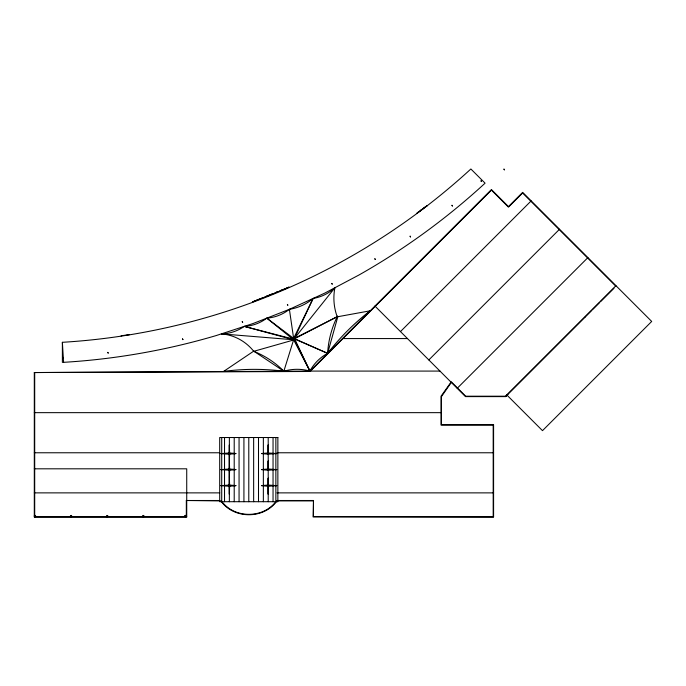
<?xml version="1.0" encoding="UTF-8"?>
<svg xmlns="http://www.w3.org/2000/svg" width="686" height="686" viewBox="0 0 686 686"><rect width="100%" height="100%" fill="white"/><g stroke="black" fill="none" stroke-linecap="round" stroke-linejoin="round"><path stroke-width="1.03" d="M283.841 371.22L253.751 351.121L223.67 371.383A226.629 219.143 -0.2 0 1 283.841 371.22L293.625 339.767L266.794 318.15A36.898 33.511 -20.1 0 1 244.259 326.39A37.104 33.554 -18.1 0 1 221.381 333.868A46.657 45.808 75.5 0 1 253.751 351.326A83.778 77.698 12.5 0 1 283.841 371.22A43.372 39.968 -0.3 0 1 309.909 371.083L439.975 371.083M506.757 394.904L542.497 430.654L651.691 321.442L522.638 192.389L508.455 206.572L491.433 189.55L309.909 371.083L294.431 338.378L313.133 298.436A37.679 33.974 -26.2 0 0 334.905 287.734A55.377 54.211 26.3 0 0 337.195 316.718A92.044 86.179 -53.8 0 0 327.634 353.35A40.174 37.336 -45 0 0 317.455 360.896L315.989 362.44A40.174 37.336 -45 0 0 309.909 371.083L34.3 372.541L34.3 516.944L186.729 516.944L186.729 468.812L34.3 468.812M293.625 338.378L313.133 298.436A43.51 39.376 -24.6 0 1 289.398 309.317L253.22 323.466L216.304 335.531A682.844 682.844 0 0 1 63.575 362.328L62.375 362.362L62.375 342.305A662.796 662.796 0 0 0 470.87 168.988L485.071 183.153L484.436 183.762A682.844 682.844 0 0 1 359.035 274.966L324.71 293.136L289.398 309.317A37.704 34.223 -21.4 0 1 266.794 318.15L293.625 338.378L294.431 338.378L337.195 316.718L294.628 338.73L327.634 353.35A226.637 218.32 -45 0 1 370.183 310.809L337.804 316.718L327.634 353.35L294.826 339.073L294.431 339.767L309.909 371.083L293.625 339.767L244.259 326.39L293.222 339.073L293.625 338.378L289.398 309.317M451.328 382.428L441.441 396.611L441.441 424.685L493.586 424.685L493.586 516.944L313.082 516.944L313.485 500.497L313.485 516.541L493.586 516.944M294.431 338.378L334.905 287.734M276.089 501.303C263.33 518.702 234.475 518.702 221.707 501.303M34.3 516.944L186.729 516.944M400.47 331.578L531.144 200.904M428.836 359.936L559.51 229.261M457.202 388.302L587.876 257.627M615.951 285.71L505.453 396.208L465.674 396.208L451.268 381.802L441.038 396.208L441.038 425.088L493.183 425.088L493.183 516.541M374.942 306.05L465.502 396.611L505.616 396.611L577.595 324.632M577.758 324.469L585.175 317.052M585.304 316.923L591.992 310.235M592.85 309.377L599.564 302.663M600.396 301.831L613.97 288.257M505.616 396.611L507.846 394.467M417.011 213.097L417.843 212.48L417.079 213.2M417.963 212.386L419.703 211.245L417.997 212.368M423.442 208.304L422.61 209.076L423.519 208.398M423.579 208.201L424.531 207.489L423.648 208.304M424.728 207.344L425.714 206.615M425.852 206.512L427.121 205.714L425.92 206.615M425.783 206.709L424.754 207.335M235.898 453.643L229.364 454.166L220.815 453.566L229.364 452.966L235.898 453.489M235.898 469.687L229.364 470.219L220.815 469.61L229.364 469.01L235.898 469.541M261.666 453.489L268.209 452.966L276.75 453.566L268.209 454.166L261.666 453.643M235.898 485.731L229.364 486.263L220.815 485.654L229.364 485.053L235.898 485.585M261.666 469.541L268.209 469.01L276.75 469.61L268.209 470.219L261.666 469.687M261.666 485.585L268.209 485.053L268.209 437.522M268.209 501.706L268.209 486.263L276.75 485.654L268.209 485.053M255.286 300.742L257.036 300.039M257.267 299.945L258.922 299.276L257.319 300.056M269.306 295.083L267.763 295.829L269.349 295.194M269.521 294.989L271.27 294.285M273.457 293.402L271.493 294.328L273.508 293.514M276.535 292.159L274.897 292.948M281.612 290.109L283.095 289.638L281.654 290.221M287.331 287.803L289.132 287.074L287.374 287.914M255.329 300.854L257.079 300.151M269.572 295.1L271.313 294.397M274.863 292.965L276.578 292.27M253.751 351.326L294.431 339.767M121.045 335.934L122.057 335.668M34.3 372.541L310.081 371.478L491.433 190.125L508.455 207.138L522.638 192.955L615.668 285.993M342.425 338.567L407.458 338.567M34.3 412.655L441.441 412.655M34.3 452.769L219.752 452.769M276.981 452.769L493.586 452.769M220.815 453.566L228.841 453.566M275.858 453.566L276.75 453.566M220.815 469.61L221.707 469.61M275.858 469.61L276.75 469.61M220.815 485.654L221.707 485.654M275.858 485.654L276.75 485.654M34.3 492.874L219.752 492.874M276.981 492.874L493.586 492.874M186.326 516.541L186.326 500.497L219.777 500.497M276.981 500.497L313.485 500.497M219.76 500.9L186.326 500.497M313.082 500.9L276.981 500.9C264.024 519.345 233.78 519.345 220.823 500.9M261.666 485.731L268.209 486.263M221.381 333.868L293.625 339.767M129.44 334.708L127.836 334.819M127.699 334.965L126.944 335.077M126.764 335.102L125.992 335.094M125.384 335.18L122.897 335.548M62.375 342.305L63.575 362.328M275.858 437.522L275.858 501.706M273.045 437.522L273.045 501.706M268.723 453.266L268.723 453.866M268.723 469.31L268.723 469.91M268.723 485.354L268.723 485.962M267.686 453.266L267.686 453.866M267.686 469.31L267.686 469.91M267.686 485.354L267.686 485.962M263.355 437.522L263.355 501.706M258.502 437.522L258.502 501.706M253.649 437.522L253.649 501.706M248.786 437.522L248.786 501.706M243.924 437.522L243.924 501.706M239.062 437.522L239.062 501.706M234.209 437.522L234.209 501.706M229.887 453.266L229.887 453.866M229.887 469.31L229.887 469.91M229.887 485.354L229.887 485.962M229.364 437.522L229.364 501.706M228.841 453.266L228.841 453.866M228.841 469.31L228.841 469.91M228.841 485.354L228.841 485.962M224.528 437.522L224.528 501.706M221.707 437.522L221.707 501.706M34.703 372.944L34.703 516.541M229.364 444.948L229.098 453.12L229.621 453.12L229.364 444.948M229.621 454.021L229.098 469.164L229.621 469.164L229.098 454.021L229.621 454.021M229.364 477.036L229.098 485.208L229.621 485.208L229.098 470.064L229.621 470.064L229.364 477.036M229.621 486.108L229.364 494.28L229.098 486.108L229.621 486.108M268.209 444.948L267.943 453.12L268.466 453.12L268.209 444.948M268.209 460.992L267.943 469.164L268.466 469.164L268.209 460.992M268.466 486.108L268.209 494.28L267.943 486.108L268.466 486.108M268.209 478.236L267.943 485.208L268.466 485.208L268.209 478.236M34.326 515.932C35.312 519.002 36.71 513.771 34.326 515.932M70.409 515.966C71.387 519.028 72.793 513.805 70.409 515.966M106.553 516.001C107.539 519.062 108.937 513.84 106.553 516.001M142.671 515.958C143.657 519.019 145.055 513.797 142.671 515.958M184.783 515.838C185.76 518.899 187.167 513.677 184.783 515.838M63.129 357.44L63.532 358.135L63.129 357.44M107.771 352.39L108.174 353.084L107.771 352.39M182.51 338.918L182.913 339.613L182.51 338.918M242.244 321.691L242.638 322.386L242.244 321.691M287.408 304.473L287.803 305.176L287.408 304.473M331.792 283.429L332.187 284.124L331.792 283.429M337.298 316.195L337.701 316.898L337.298 316.195M374.873 258.768L375.276 259.462L374.873 258.768M410.108 236.207L410.502 236.902L410.108 236.207M451.988 205.294L452.391 205.989L451.988 205.294M481.04 180.838L481.435 181.533L481.04 180.838M503.978 169.133L504.382 169.828L503.978 169.133M420.818 210.268L419.986 211.031L420.818 210.268M422.267 209.179L420.947 210.165L422.344 209.281M254.926 300.888L252.688 301.926L254.926 300.888M260.243 298.744L259.231 299.285L260.243 298.744M263.518 297.415L261.34 298.427L263.518 297.415M267.377 295.863L264.693 297.072L267.351 295.872M278.43 291.396L276.912 292.142L278.43 291.396M281.294 290.238L279.777 290.975L281.294 290.238M284.964 288.755L283.438 289.501L284.964 288.755M287.005 287.931L285.487 288.669L287.005 287.931M277.864 437.522L219.7 437.522L219.7 501.706L277.864 501.706L277.864 437.522"/></g></svg>
